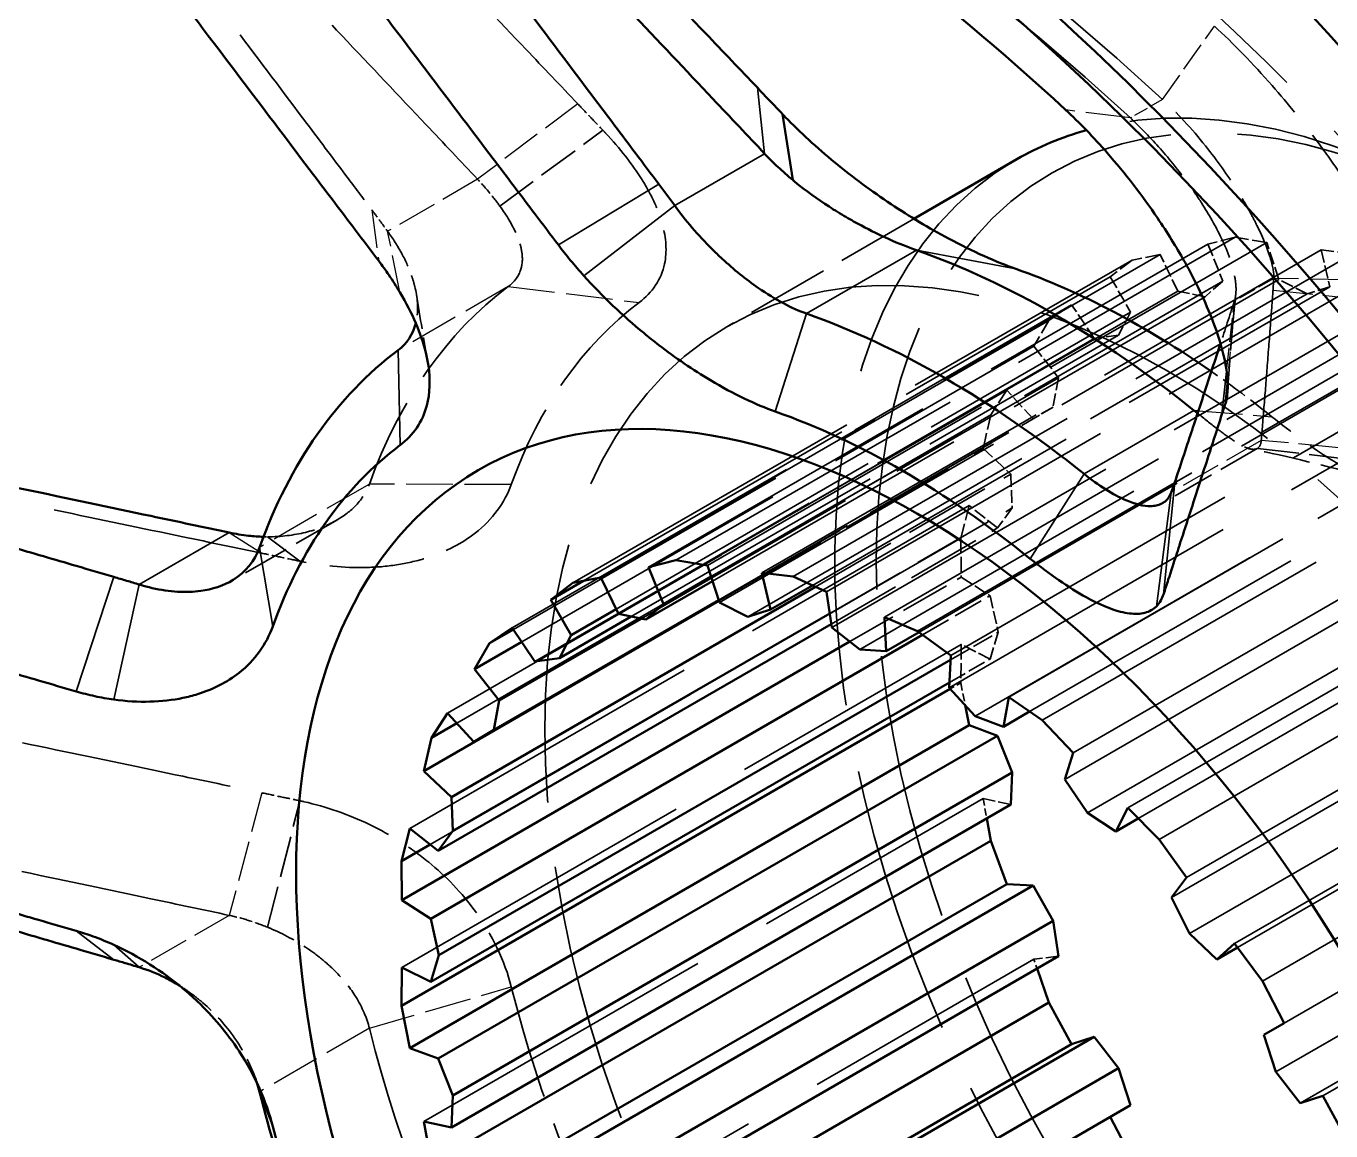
# Model space of a CAD drawing. Header units: millimetres. Extents: x 0 to 840, y 0 to 594.
# Drawn here: x 117.17 to 161.71, y 439.89 to 477.6 of the extents above; entities that cross this region are included whole.
import ezdxf

# ---------------------------------------------------------------- set-up
doc = ezdxf.new("R2010")
doc.units = ezdxf.units.MM
doc.header["$LTSCALE"] = 2
doc.linetypes.add('DASHED', pattern=[0.2067, 0.1654, -0.0413])
for name, color, linetype, lineweight in [('Hidden (ANSI)', 7, 'DASHED', 35), ('Hidden Narrow (ANSI)', 7, 'DASHED', 25), ('Visible (ANSI)', 7, 'Continuous', 50), ('Visible Narrow (ANSI)', 7, 'Continuous', 35)]:
    doc.layers.add(name, color=color, linetype=linetype, lineweight=lineweight)

msp = doc.modelspace()

# ---------------------------------------------------------------- linework, layer by layer
at = {"layer": 'Hidden (ANSI)', "ltscale": 4.286345}
for p, q in [((133.345, 471.458), (136.861, 474.049)), ((159.205, 463.191), (163.674, 462.657)), ((126.521, 459.339), (125.412, 460.172)), ((125.412, 446.847), (126.521, 451.161))]:
    msp.add_line(p, q, dxfattribs=at)
at = {"layer": 'Hidden (ANSI)', "ltscale": 8.604415}
msp.add_line((147.477, 471.029), (141.089, 467.341), dxfattribs=at)
at = {"layer": 'Hidden (ANSI)', "ltscale": 32.656025}
for p, q in [((139.355, 459.37), (158.447, 470.393)), ((138.422, 459.14), (157.514, 470.163)), ((140.432, 459.198), (159.524, 470.22)), ((142.291, 458.939), (161.383, 469.961)), ((135.833, 458.597), (154.925, 469.619)), ((136.787, 458.781), (155.878, 469.803)), ((143.356, 458.812), (162.448, 469.835)), ((144.495, 458.293), (163.587, 469.316)), ((137.393, 457.537), (156.485, 468.559)), ((140.836, 457.929), (159.928, 468.952)), ((133.769, 457.066), (152.861, 468.089)), ((141.81, 457.444), (160.902, 468.467)), ((144.672, 457.074), (163.764, 468.097)), ((146.468, 457.431), (165.56, 468.453)), ((147.603, 456.956), (166.695, 467.978)), ((145.634, 456.325), (164.726, 467.348)), ((134.543, 455.919), (153.635, 466.942)), ((148.738, 456.12), (167.83, 467.143)), ((148.679, 455.021), (167.771, 466.044)), ((150.712, 454.704), (169.803, 465.727)), ((131.556, 454.155), (150.648, 465.177)), ((149.573, 454.051), (168.664, 465.074)), ((151.851, 453.908), (170.943, 464.93)), ((152.916, 452.804), (172.007, 463.827)), ((152.623, 451.889), (171.715, 462.912)), ((154.774, 450.917), (173.866, 461.94)), ((153.397, 450.755), (172.488, 461.778)), ((130.275, 450.215), (149.367, 461.237)), ((155.852, 449.846), (174.944, 460.869)), ((156.784, 448.539), (175.876, 459.562)), ((156.275, 447.861), (175.367, 458.883)), ((156.884, 446.628), (175.976, 457.651)), ((158.42, 446.291), (177.512, 457.313)), ((130.002, 445.475), (149.094, 456.498)), ((159.373, 445.006), (178.465, 456.029)), ((160.119, 443.571), (179.211, 454.594)), ((159.832, 441.91), (178.924, 452.933)), ((161.437, 441.092), (180.529, 452.115)), ((160.663, 440.839), (179.755, 451.862)), ((130.751, 440.212), (149.843, 451.235)), ((132.48, 434.731), (151.572, 445.754))]:
    msp.add_line(p, q, dxfattribs=at)
at = {"layer": 'Hidden (ANSI)', "ltscale": 1.542956}
for p, q in [((158.447, 470.393), (157.514, 470.163)), ((159.524, 470.22), (158.447, 470.393)), ((162.448, 469.835), (161.383, 469.961)), ((154.925, 469.619), (154.179, 469.046)), ((155.878, 469.803), (154.925, 469.619)), ((152.861, 468.089), (152.088, 467.559)), ((152.088, 467.559), (151.572, 466.676)), ((150.648, 465.177), (150.099, 464.333)), ((150.099, 464.333), (149.843, 463.191)), ((149.367, 461.237), (149.076, 460.127)), ((149.076, 460.127), (149.094, 458.793)), ((149.094, 456.498), (149.076, 455.186))]:
    msp.add_line(p, q, dxfattribs=at)
at = {"layer": 'Hidden (ANSI)', "ltscale": 1.32437}
for p, q in [((157.514, 470.163), (158.023, 468.897)), ((159.928, 468.952), (159.524, 470.22)), ((161.383, 469.961), (161.675, 468.708)), ((156.485, 468.559), (155.878, 469.803)), ((154.179, 469.046), (154.875, 467.842)), ((153.635, 466.942), (152.861, 468.089)), ((151.572, 466.676), (152.413, 465.603)), ((151.545, 464.194), (150.648, 465.177)), ((149.843, 463.191), (150.782, 462.311)), ((150.335, 460.474), (149.367, 461.237)), ((149.094, 458.793), (150.075, 458.158)), ((150.075, 456), (149.094, 456.498)), ((150.782, 451.031), (149.843, 451.235)), ((152.413, 445.855), (151.572, 445.754))]:
    msp.add_line(p, q, dxfattribs=at)
at = {"layer": 'Hidden (ANSI)', "ltscale": 30.745743}
msp.add_line((136.204, 458.668), (154.179, 469.046), dxfattribs=at)
at = {"layer": 'Hidden (ANSI)', "ltscale": 29.878323}
msp.add_line((140.555, 458.812), (158.023, 468.897), dxfattribs=at)
at = {"layer": 'Hidden (ANSI)', "ltscale": 30.207415}
msp.add_line((144.015, 458.512), (161.675, 468.708), dxfattribs=at)
at = {"layer": 'Hidden (ANSI)', "ltscale": 1.314765}
for p, q in [((157.414, 468.367), (156.485, 468.559)), ((158.023, 468.897), (157.414, 468.367)), ((160.902, 468.467), (159.928, 468.952)), ((161.675, 468.708), (160.902, 468.467)), ((154.875, 467.842), (154.466, 467.053)), ((154.466, 467.053), (153.635, 466.942)), ((152.413, 465.603), (152.229, 464.602)), ((152.229, 464.602), (151.545, 464.194)), ((150.782, 462.311), (150.833, 461.156)), ((150.833, 461.156), (150.335, 460.474)), ((150.075, 458.158), (150.358, 456.916)), ((150.358, 456.916), (150.075, 456))]:
    msp.add_line(p, q, dxfattribs=at)
at = {"layer": 'Hidden (ANSI)', "ltscale": 28.755224}
msp.add_line((140.603, 458.661), (157.414, 468.367), dxfattribs=at)
at = {"layer": 'Hidden (ANSI)', "ltscale": 30.039753}
msp.add_line((137.312, 457.702), (154.875, 467.842), dxfattribs=at)
at = {"layer": 'Hidden (ANSI)', "ltscale": 31.264196}
msp.add_line((133.81, 457.006), (152.088, 467.559), dxfattribs=at)
at = {"layer": 'Hidden (ANSI)', "ltscale": 30.722881}
msp.add_line((147.658, 456.915), (165.62, 467.286), dxfattribs=at)
at = {"layer": 'Hidden (ANSI)', "ltscale": 0.371248}
msp.add_line((158.37, 467.54), (158.336, 467.178), dxfattribs=at)
at = {"layer": 'Hidden (ANSI)', "ltscale": 28.460581}
msp.add_line((137.827, 457.447), (154.466, 467.053), dxfattribs=at)
at = {"layer": 'Hidden (ANSI)', "ltscale": 29.895332}
msp.add_line((134.094, 456.586), (151.572, 466.676), dxfattribs=at)
at = {"layer": 'Hidden (ANSI)', "ltscale": 24.371037}
msp.add_line((138.165, 457.377), (152.413, 465.603), dxfattribs=at)
at = {"layer": 'Hidden (ANSI)', "ltscale": 15.378977}
msp.add_line((140.81, 458.01), (152.229, 464.602), dxfattribs=at)
at = {"layer": 'Hidden (ANSI)', "ltscale": 31.130342}
msp.add_line((151.426, 454.205), (169.626, 464.712), dxfattribs=at)
at = {"layer": 'Hidden (ANSI)', "ltscale": 31.178318}
msp.add_line((131.872, 453.809), (150.099, 464.333), dxfattribs=at)
at = {"layer": 'Hidden (ANSI)', "ltscale": 14.452229}
msp.add_line((140.814, 457.998), (151.545, 464.194), dxfattribs=at)
at = {"layer": 'Hidden (ANSI)', "ltscale": 12.153111}
msp.add_line((140.819, 457.982), (149.843, 463.191), dxfattribs=at)
at = {"layer": 'Hidden (ANSI)', "ltscale": 4.351354}
msp.add_line((159.198, 463.187), (155.968, 461.321), dxfattribs=at)
at = {"layer": 'Hidden (ANSI)', "ltscale": 8.973599}
msp.add_line((144.119, 458.465), (150.782, 462.311), dxfattribs=at)
at = {"layer": 'Hidden (ANSI)', "ltscale": 8.39166}
msp.add_line((144.602, 457.559), (150.833, 461.156), dxfattribs=at)
at = {"layer": 'Hidden (ANSI)', "ltscale": 31.346001}
msp.add_line((155.136, 450.557), (173.462, 461.138), dxfattribs=at)
at = {"layer": 'Hidden (ANSI)', "ltscale": 4.841994}
msp.add_line((127.781, 460.744), (124.186, 458.668), dxfattribs=at)
at = {"layer": 'Hidden (ANSI)', "ltscale": 30.977158}
msp.add_line((130.965, 449.671), (149.076, 460.127), dxfattribs=at)
at = {"layer": 'Hidden (ANSI)', "ltscale": 7.649659}
msp.add_line((144.655, 457.195), (150.335, 460.474), dxfattribs=at)
at = {"layer": 'Hidden (ANSI)', "ltscale": 5.127127}
msp.add_line((145.287, 456.595), (149.094, 458.793), dxfattribs=at)
at = {"layer": 'Hidden (ANSI)', "ltscale": 3.098723}
msp.add_line((147.774, 456.83), (150.075, 458.158), dxfattribs=at)
at = {"layer": 'Hidden (ANSI)', "ltscale": 2.191588}
msp.add_line((148.731, 455.976), (150.358, 456.916), dxfattribs=at)
at = {"layer": 'Hidden (ANSI)', "ltscale": 31.446663}
msp.add_line((158.521, 446.155), (176.905, 456.77), dxfattribs=at)
at = {"layer": 'Hidden (ANSI)', "ltscale": 1.867527}
msp.add_line((148.689, 455.199), (150.075, 456), dxfattribs=at)
at = {"layer": 'Hidden (ANSI)', "ltscale": 0.482135}
msp.add_line((148.717, 454.979), (149.076, 455.186), dxfattribs=at)
at = {"layer": 'Hidden (ANSI)', "ltscale": 0.812074}
msp.add_line((149.076, 455.186), (149.229, 454.424), dxfattribs=at)
at = {"layer": 'Hidden (ANSI)', "ltscale": 0.726177}
msp.add_line((149.843, 451.235), (149.964, 450.558), dxfattribs=at)
at = {"layer": 'Hidden (ANSI)', "ltscale": 0.333586}
msp.add_line((151.572, 445.754), (151.683, 445.434), dxfattribs=at)
at = {"layer": 'Hidden (ANSI)', "ltscale": 27.634188}
msp.add_ellipse((144.068, 434.42), major_axis=(-40, 69.282), ratio=0.57735, start_param=5.497787, end_param=10.210176, dxfattribs=at)
at = {"layer": 'Hidden (ANSI)', "ltscale": 27.979616}
for centre, start_param, end_param in [((143.361, 434.011), 3.141593, 6.283185), ((139.118, 431.562), 3.926991, 5.497787)]:
    msp.add_ellipse(centre, major_axis=(40.5, -70.148), ratio=0.57735, start_param=start_param, end_param=end_param, dxfattribs=at)
at = {"layer": 'Hidden (ANSI)', "ltscale": 27.864473}
msp.add_ellipse((144.068, 434.42), major_axis=(-33, 57.158), ratio=0.57735, dxfattribs=at)
at = {"layer": 'Hidden (ANSI)', "ltscale": 29.345629}
msp.add_ellipse((143.282, 433.966), major_axis=(-31, 53.694), ratio=0.57735, start_param=5.204284, end_param=5.791291, dxfattribs=at)
at = {"layer": 'Hidden (ANSI)', "ltscale": 29.117342}
msp.add_ellipse((142.182, 433.331), major_axis=(31, -53.694), ratio=0.57735, start_param=2.062691, end_param=2.645132, dxfattribs=at)
at = {"layer": 'Hidden (ANSI)', "ltscale": 27.547831}
msp.add_ellipse((166.695, 447.483), major_axis=(14.5, -25.115), ratio=0.57735, dxfattribs=at)
at = {"layer": 'Hidden (ANSI)', "ltscale": 27.826429}
msp.add_ellipse((165.988, 447.075), major_axis=(-15, 25.981), ratio=0.57735, start_param=0, end_param=6.135171, dxfattribs=at)
at = {"layer": 'Hidden (ANSI)', "ltscale": 26.821417}
msp.add_ellipse((156.089, 441.36), major_axis=(-15, 25.981), ratio=0.57735, dxfattribs=at)
at = {"layer": 'Hidden (ANSI)', "ltscale": 12.838596}
for start_param, end_param in [(0.069212, 0.454386), (1.11641, 1.501584)]:
    msp.add_ellipse((152.298, 439.171), major_axis=(-17.5, 30.311), ratio=0.57735, start_param=start_param, end_param=end_param, dxfattribs=at)
at = {"layer": 'Hidden (ANSI)', "ltscale": 11.843507}
for major_axis, start_param, end_param in [((-16.144, 27.962), 0.069212, 0.454386), ((16.144, -27.962), 4.258003, 4.643177)]:
    msp.add_ellipse((155.325, 440.919), major_axis=major_axis, ratio=0.57735, start_param=start_param, end_param=end_param, dxfattribs=at)
at = {"layer": 'Hidden (ANSI)', "ltscale": 2.811854}
msp.add_ellipse((155.325, 440.919), major_axis=(-16.144, 27.962), ratio=0.57735, start_param=5.3052, end_param=5.39665, dxfattribs=at)
at = {"layer": 'Hidden (ANSI)', "ltscale": 21.892319}
for points, knots in [([(124.771, 486.744), (125.227, 486.265), (125.678, 485.792), (126.841, 484.573), (127.54, 483.84), (129.315, 481.978), (130.359, 480.882), (131.358, 479.833), (132.358, 478.783), (133.312, 477.781), (134.835, 476.18), (135.426, 475.559), (136.001, 474.954)], [-2.130651, -2.130651, -2.130651, -2.130651, -1.92838, -1.92838, -1.597991, -1.597991, -1.065326, -1.065326, -1.065326, -0.532663, -0.532663, -0.178948, -0.178948, -0.178948, -0.178948]), ([(125.216, 459.611), (124.344, 459.793), (123.449, 459.98), (121.139, 460.462), (119.691, 460.764), (118.176, 461.079), (116.661, 461.395), (115.078, 461.724), (112.388, 462.284), (111.328, 462.504), (109.566, 462.871), (108.882, 463.013), (108.191, 463.157)], [-2.875669, -2.875669, -2.875669, -2.875669, -2.521954, -2.521954, -1.989291, -1.989291, -1.989291, -1.456626, -1.456626, -1.126237, -1.126237, -0.923966, -0.923966, -0.923966, -0.923966]), ([(108.191, 454.986), (108.882, 454.842), (109.566, 454.7), (111.328, 454.333), (112.388, 454.112), (115.078, 453.552), (116.661, 453.222), (118.176, 452.905), (119.691, 452.589), (121.139, 452.287), (123.449, 451.804), (124.344, 451.617), (125.216, 451.434)], [-2.130651, -2.130651, -2.130651, -2.130651, -1.92838, -1.92838, -1.597991, -1.597991, -1.065326, -1.065326, -1.065326, -0.532663, -0.532663, -0.178948, -0.178948, -0.178948, -0.178948])]:
    msp.add_open_spline(points, degree=3, knots=knots, dxfattribs=at)
at = {"layer": 'Hidden (ANSI)', "ltscale": 21.30863}
msp.add_open_spline([(119.172, 484.336), (120.023, 483.209), (120.837, 482.132), (122.563, 479.845), (123.46, 478.656), (124.314, 477.522), (125.168, 476.389), (125.98, 475.311), (127.242, 473.633), (127.715, 473.005), (128.446, 472.032), (128.712, 471.678), (128.975, 471.327)], degree=3, knots=[0.072866, 0.072866, 0.072866, 0.072866, 0.4138, 0.4138, 0.8276, 0.8276, 0.8276, 1.241403, 1.241403, 1.501386, 1.501386, 1.655201, 1.655201, 1.655201, 1.655201], dxfattribs=at)
at = {"layer": 'Hidden (ANSI)', "ltscale": 21.877134}
for points in [[(132.585, 472.373), (132.013, 472.98), (131.425, 473.604), (129.907, 475.211), (128.956, 476.217), (127.96, 477.27), (126.964, 478.323), (125.923, 479.422), (124.153, 481.289), (123.455, 482.024), (122.296, 483.246), (121.845, 483.721), (121.39, 484.2)], [(159.334, 463.461), (159.356, 463.725), (159.378, 463.996), (159.435, 464.695), (159.47, 465.132), (159.506, 465.589), (159.542, 466.046), (159.579, 466.522), (159.64, 467.332), (159.664, 467.651), (159.704, 468.181), (159.719, 468.386), (159.735, 468.594)], [(124.109, 447.251), (123.24, 447.436), (122.347, 447.625), (120.042, 448.112), (118.598, 448.417), (117.086, 448.736), (115.574, 449.055), (113.994, 449.387), (111.308, 449.951), (110.25, 450.173), (108.49, 450.542), (107.807, 450.686), (107.117, 450.83)]]:
    msp.add_open_spline(points, degree=3, knots=[0.178948, 0.178948, 0.178948, 0.178948, 0.532663, 0.532663, 1.065326, 1.065326, 1.065326, 1.597991, 1.597991, 1.92838, 1.92838, 2.130651, 2.130651, 2.130651, 2.130651], dxfattribs=at)
at = {"layer": 'Hidden (ANSI)', "ltscale": 12.125346}
msp.add_open_spline([(157.736, 477.603), (158.374, 477.012), (159.055, 476.31), (160.256, 474.94), (160.785, 474.282), (161.536, 473.274), (161.797, 472.905), (162.164, 472.36), (162.293, 472.164), (162.416, 471.97), (162.819, 471.336), (163.162, 470.729), (163.665, 469.702), (163.838, 469.27), (163.94, 468.919)], degree=3, knots=[-0.8395192, -0.8395192, -0.8395192, -0.8395192, -0.6685435, -0.6685435, -0.5211201, -0.5211201, -0.4319702, -0.4319702, -0.3814158, -0.3814158, -0.3814158, -0.2159851, -0.2159851, -0.0624272, -0.0624272, -0.0624272, -0.0624272], dxfattribs=at)
at = {"layer": 'Hidden (ANSI)', "ltscale": 1.321626}
for points, knots in [([(136.001, 474.954), (136.146, 474.801), (136.291, 474.649), (136.577, 474.348), (136.72, 474.198), (136.861, 474.049)], [-0.1789481, -0.1789481, -0.1789481, -0.1789481, -0.089474, -0.089474, 0, 0, 0, 0]), ([(126.521, 459.339), (126.307, 459.384), (126.091, 459.429), (125.656, 459.52), (125.437, 459.565), (125.216, 459.611)], [-3.0546167, -3.0546167, -3.0546167, -3.0546167, -2.9651426, -2.9651426, -2.8756686, -2.8756686, -2.8756686, -2.8756686]), ([(125.216, 451.434), (125.437, 451.388), (125.656, 451.342), (126.091, 451.251), (126.307, 451.206), (126.521, 451.161)], [-0.1789481, -0.1789481, -0.1789481, -0.1789481, -0.089474, -0.089474, 0, 0, 0, 0])]:
    msp.add_open_spline(points, degree=3, knots=knots, dxfattribs=at)
at = {"layer": 'Hidden (ANSI)', "ltscale": 8.973341}
msp.add_open_spline([(159.76, 468.988), (159.77, 469.141), (159.739, 469.362), (159.562, 469.963), (159.405, 470.355), (159.187, 470.797), (159.12, 470.932), (159.048, 471.071), (158.834, 471.463), (158.675, 471.736), (158.192, 472.5), (157.829, 473.015), (156.965, 474.094), (156.452, 474.651), (155.965, 475.101)], degree=3, knots=[0.0624272, 0.0624272, 0.0624272, 0.0624272, 0.2159851, 0.2159851, 0.3814158, 0.3814158, 0.3814158, 0.4319702, 0.4319702, 0.5211201, 0.5211201, 0.6685435, 0.6685435, 0.8395192, 0.8395192, 0.8395192, 0.8395192], dxfattribs=at)
at = {"layer": 'Hidden (ANSI)', "ltscale": 7.90696}
msp.add_open_spline([(154.866, 474.466), (155.1, 474.249), (155.345, 474.005), (155.912, 473.399), (156.233, 473.023), (156.732, 472.382), (156.921, 472.123), (157.161, 471.771), (157.228, 471.671), (157.293, 471.569), (157.545, 471.178), (157.778, 470.769), (158.204, 469.879), (158.368, 469.405), (158.458, 468.882), (158.472, 468.749), (158.472, 468.625)], degree=3, knots=[-0.8188838, -0.8188838, -0.8188838, -0.8188838, -0.6916775, -0.6916775, -0.5255634, -0.5255634, -0.415681, -0.415681, -0.3728619, -0.3728619, -0.3728619, -0.2078405, -0.2078405, 0, 0, 0.07316, 0.07316, 0.07316, 0.07316], dxfattribs=at)
at = {"layer": 'Hidden (ANSI)', "ltscale": 9.811277}
for points, knots in [([(136.861, 474.049), (136.892, 474.016), (136.923, 473.984), (137.438, 473.431), (137.864, 472.889), (138.363, 472.093), (138.505, 471.83), (138.739, 471.32), (138.829, 471.076), (138.896, 470.828), (139.02, 470.37), (139.055, 469.908), (138.857, 468.962), (138.55, 468.503), (138.103, 468.169)], [-3.0668015, -3.0668015, -3.0668015, -3.0668015, -3.057353, -3.057353, -2.9072339, -2.9072339, -2.8321744, -2.8321744, -2.7571149, -2.7571149, -2.7571149, -2.6190088, -2.6190088, -2.4474284, -2.4474284, -2.4474284, -2.4474284]), ([(163.674, 462.657), (163.673, 462.643), (163.672, 462.629), (163.645, 462.401), (163.549, 462.26), (163.294, 462.181), (163.192, 462.177), (162.953, 462.211), (162.821, 462.248), (162.664, 462.309), (162.375, 462.421), (162.005, 462.617), (161.02, 463.25), (160.362, 463.736), (159.695, 464.271)], [-3.0668015, -3.0668015, -3.0668015, -3.0668015, -3.057353, -3.057353, -2.9072339, -2.9072339, -2.8321744, -2.8321744, -2.7571149, -2.7571149, -2.7571149, -2.6190088, -2.6190088, -2.4474284, -2.4474284, -2.4474284, -2.4474284]), ([(133.734, 461.952), (133.513, 461.337), (133.088, 460.755), (132.05, 459.942), (131.493, 459.663), (130.915, 459.473), (130.601, 459.371), (130.285, 459.294), (129.612, 459.178), (129.259, 459.141), (128.172, 459.1), (127.41, 459.165), (126.615, 459.32), (126.568, 459.329), (126.521, 459.339)], [-2.4474284, -2.4474284, -2.4474284, -2.4474284, -2.275848, -2.275848, -2.1377419, -2.1377419, -2.1377419, -2.0626824, -2.0626824, -1.9876229, -1.9876229, -1.8375039, -1.8375039, -1.8280554, -1.8280554, -1.8280554, -1.8280554]), ([(126.521, 451.161), (126.568, 451.151), (126.615, 451.141), (127.41, 450.963), (128.172, 450.7), (129.259, 450.176), (129.612, 449.979), (130.285, 449.551), (130.601, 449.324), (130.915, 449.067), (131.493, 448.593), (132.05, 448.021), (133.088, 446.588), (133.513, 445.687), (133.734, 444.817)], [-3.0668015, -3.0668015, -3.0668015, -3.0668015, -3.057353, -3.057353, -2.9072339, -2.9072339, -2.8321744, -2.8321744, -2.7571149, -2.7571149, -2.7571149, -2.6190088, -2.6190088, -2.4474284, -2.4474284, -2.4474284, -2.4474284])]:
    msp.add_open_spline(points, degree=3, knots=knots, dxfattribs=at)
at = {"layer": 'Hidden (ANSI)', "ltscale": 1.331797}
for points in [[(133.345, 471.458), (133.235, 471.609), (133.118, 471.761), (132.865, 472.066), (132.729, 472.219), (132.585, 472.373)], [(159.205, 463.191), (159.241, 463.213), (159.271, 463.248), (159.314, 463.339), (159.328, 463.395), (159.334, 463.461)], [(125.412, 446.847), (125.197, 446.934), (124.981, 447.012), (124.547, 447.147), (124.329, 447.205), (124.109, 447.251)]]:
    msp.add_open_spline(points, degree=3, knots=[0, 0, 0, 0, 0.089474, 0.089474, 0.1789481, 0.1789481, 0.1789481, 0.1789481], dxfattribs=at)
at = {"layer": 'Hidden (ANSI)', "ltscale": 0.929541}
msp.add_open_spline([(128.975, 471.327), (129.055, 471.221), (129.135, 471.114), (129.314, 470.873), (129.413, 470.738), (129.514, 470.6)], degree=3, knots=[0.10478569, 0.10478569, 0.10478569, 0.10478569, 0.1439241, 0.1439241, 0.19212449, 0.19212449, 0.19212449, 0.19212449], dxfattribs=at)
at = {"layer": 'Hidden (ANSI)', "ltscale": 4.932088}
for points, knots in [([(133.629, 468.711), (133.809, 468.845), (133.95, 469.012), (134.096, 469.374), (134.123, 469.559), (134.109, 469.759), (134.101, 469.867), (134.082, 469.978), (134.019, 470.22), (133.974, 470.351), (133.796, 470.765), (133.619, 471.074), (133.374, 471.418), (133.36, 471.438), (133.345, 471.458)], [2.4474284, 2.4474284, 2.4474284, 2.4474284, 2.6190088, 2.6190088, 2.7571149, 2.7571149, 2.7571149, 2.8321744, 2.8321744, 2.9072339, 2.9072339, 3.057353, 3.057353, 3.0668015, 3.0668015, 3.0668015, 3.0668015]), ([(125.412, 460.172), (125.441, 460.172), (125.47, 460.173), (125.961, 460.179), (126.398, 460.24), (126.973, 460.391), (127.152, 460.451), (127.479, 460.584), (127.626, 460.656), (127.766, 460.736), (128.025, 460.883), (128.251, 461.058), (128.652, 461.475), (128.804, 461.724), (128.892, 461.972)], [1.8280554, 1.8280554, 1.8280554, 1.8280554, 1.8375039, 1.8375039, 1.9876229, 1.9876229, 2.0626824, 2.0626824, 2.1377419, 2.1377419, 2.1377419, 2.275848, 2.275848, 2.4474284, 2.4474284, 2.4474284, 2.4474284]), ([(128.892, 443.396), (128.804, 443.746), (128.652, 444.11), (128.251, 444.755), (128.025, 445.04), (127.766, 445.303), (127.626, 445.447), (127.479, 445.582), (127.152, 445.854), (126.973, 445.989), (126.398, 446.377), (125.961, 446.616), (125.47, 446.823), (125.441, 446.835), (125.412, 446.847)], [2.4474284, 2.4474284, 2.4474284, 2.4474284, 2.6190088, 2.6190088, 2.7571149, 2.7571149, 2.7571149, 2.8321744, 2.8321744, 2.9072339, 2.9072339, 3.057353, 3.057353, 3.0668015, 3.0668015, 3.0668015, 3.0668015])]:
    msp.add_open_spline(points, degree=3, knots=knots, dxfattribs=at)
at = {"layer": 'Hidden (ANSI)', "ltscale": 4.168538}
msp.add_open_spline([(129.514, 470.6), (129.695, 470.35), (129.859, 470.092), (130.136, 469.578), (130.249, 469.323), (130.375, 468.959), (130.411, 468.84), (130.44, 468.72), (130.533, 468.342), (130.562, 467.96), (130.498, 467.566), (130.487, 467.516), (130.475, 467.466)], degree=3, knots=[0.1921245, 0.1921245, 0.1921245, 0.1921245, 0.2793322, 0.2793322, 0.3661159, 0.3661159, 0.4075346, 0.4075346, 0.4075346, 0.5381997, 0.5381997, 0.5579219, 0.5579219, 0.5579219, 0.5579219], dxfattribs=at)
at = {"layer": 'Hidden (ANSI)', "ltscale": 1.337729}
msp.add_open_spline([(159.735, 468.594), (159.74, 468.667), (159.744, 468.739), (159.752, 468.867), (159.755, 468.926), (159.76, 468.988)], degree=3, knots=[-0.0766875, -0.0766875, -0.0766875, -0.0766875, 0, 0, 0.0624272, 0.0624272, 0.0624272, 0.0624272], dxfattribs=at)
at = {"layer": 'Hidden (ANSI)', "ltscale": 0.947571}
msp.add_open_spline([(158.472, 468.625), (158.472, 468.544), (158.467, 468.469), (158.447, 468.331), (158.433, 468.269), (158.414, 468.211)], degree=3, knots=[0, 0, 0, 0, 0.03643276, 0.03643276, 0.07286552, 0.07286552, 0.07286552, 0.07286552], dxfattribs=at)
at = {"layer": 'Hidden (ANSI)', "ltscale": 3.584142}
msp.add_open_spline([(130.498, 468.437), (130.624, 467.645), (130.754, 466.883), (130.885, 466.135)], degree=3, dxfattribs=at)
at = {"layer": 'Hidden (ANSI)', "ltscale": 3.9286}
msp.add_open_spline([(158.414, 468.211), (158.251, 467.71), (158.093, 467.23), (157.942, 466.768)], degree=3, dxfattribs=at)
at = {"layer": 'Hidden (ANSI)', "ltscale": 1.49325}
msp.add_open_spline([(158.463, 468.452), (158.417, 468.002), (158.371, 467.555), (158.336, 467.178)], degree=3, dxfattribs=at)
at = {"layer": 'Hidden (ANSI)', "ltscale": 3.056866}
msp.add_open_spline([(158.37, 467.54), (158.294, 466.732), (158.235, 465.937), (158.182, 465.141)], degree=3, dxfattribs=at)
at = {"layer": 'Hidden (ANSI)', "ltscale": 4.758623}
msp.add_open_spline([(157.159, 464.385), (157.385, 464.205), (157.607, 464.029), (158.015, 463.716), (158.202, 463.579), (158.367, 463.469), (158.457, 463.409), (158.539, 463.359), (158.7, 463.269), (158.777, 463.232), (158.99, 463.151), (159.108, 463.14), (159.195, 463.185), (159.2, 463.188), (159.205, 463.191)], degree=3, knots=[2.4740927, 2.4740927, 2.4740927, 2.4740927, 2.6190088, 2.6190088, 2.7571149, 2.7571149, 2.7571149, 2.8321744, 2.8321744, 2.9072339, 2.9072339, 3.057353, 3.057353, 3.0668015, 3.0668015, 3.0668015, 3.0668015], dxfattribs=at)
at = {"layer": 'Hidden (ANSI)', "ltscale": 4.82268}
msp.add_open_spline([(162.914, 462.227), (161.558, 462.58), (160.267, 462.918), (158.984, 463.165)], degree=3, dxfattribs=at)
at = {"layer": 'Hidden (ANSI)', "ltscale": 0.138768}
msp.add_open_spline([(125.278, 460.174), (125.322, 460.173), (125.367, 460.173), (125.412, 460.172)], degree=3, dxfattribs=at)
at = {"layer": 'Hidden (ANSI)', "ltscale": 3.6495}
msp.add_open_spline([(122.137, 445.067), (122.309, 444.936), (122.474, 444.815), (122.626, 444.712)], degree=3, dxfattribs=at)
at = {"layer": 'Hidden (ANSI)', "ltscale": 4.178038}
msp.add_open_spline([(122.408, 444.854), (122.526, 444.781), (122.641, 444.703), (122.88, 444.533), (123.007, 444.435), (123.133, 444.33), (123.529, 444), (123.913, 443.595), (124.595, 442.642), (124.875, 442.083), (125.052, 441.539)], degree=3, knots=[0.3291518, 0.3291518, 0.3291518, 0.3291518, 0.3661159, 0.3661159, 0.4075346, 0.4075346, 0.4075346, 0.5381997, 0.5381997, 0.6827601, 0.6827601, 0.6827601, 0.6827601], dxfattribs=at)
at = {"layer": 'Hidden (ANSI)', "ltscale": 3.353483}
msp.add_open_spline([(124.916, 441.914), (125.03, 441.634), (125.141, 441.359), (125.251, 441.088)], degree=3, dxfattribs=at)
at = {"layer": 'Hidden Narrow (ANSI)', "ltscale": 3.058389}
msp.add_line((155.965, 475.101), (157.736, 477.603), dxfattribs=at)
at = {"layer": 'Hidden Narrow (ANSI)', "ltscale": 4.179332}
for p, q in [((136.001, 474.954), (132.585, 472.373)), ((163.703, 463.049), (159.334, 463.461)), ((124.109, 460.315), (125.216, 459.611)), ((125.216, 451.434), (124.109, 447.251))]:
    msp.add_line(p, q, dxfattribs=at)
at = {"layer": 'Hidden Narrow (ANSI)', "ltscale": 1.481331}
msp.add_line((155.965, 475.101), (154.866, 474.466), dxfattribs=at)
at = {"layer": 'Hidden Narrow (ANSI)', "ltscale": 4.635411}
msp.add_line((154.866, 474.466), (152.656, 474.742), dxfattribs=at)
at = {"layer": 'Hidden Narrow (ANSI)', "ltscale": 4.136061}
for p, q in [((132.585, 472.373), (129.514, 470.6)), ((159.334, 463.461), (156.262, 461.688)), ((124.109, 447.251), (121.038, 445.478))]:
    msp.add_line(p, q, dxfattribs=at)
at = {"layer": 'Hidden Narrow (ANSI)', "ltscale": 3.930805}
msp.add_line((128.975, 471.327), (129.212, 469.586), dxfattribs=at)
at = {"layer": 'Hidden Narrow (ANSI)', "ltscale": 3.867188}
msp.add_line((129.934, 468.519), (129.514, 470.6), dxfattribs=at)
at = {"layer": 'Hidden Narrow (ANSI)', "ltscale": 1.811612}
msp.add_line((159.76, 468.988), (158.414, 468.211), dxfattribs=at)
at = {"layer": 'Hidden Narrow (ANSI)', "ltscale": 4.030493}
msp.add_line((163.94, 468.919), (159.76, 468.988), dxfattribs=at)
at = {"layer": 'Hidden Narrow (ANSI)', "ltscale": 5.052637}
for p, q in [((133.629, 468.711), (129.878, 466.545)), ((128.892, 461.972), (125.141, 459.806)), ((128.892, 443.396), (125.141, 441.23))]:
    msp.add_line(p, q, dxfattribs=at)
at = {"layer": 'Hidden Narrow (ANSI)', "ltscale": 4.826541}
for p, q in [((133.629, 468.711), (138.103, 468.169)), ((133.734, 461.952), (128.892, 461.972)), ((128.892, 443.396), (133.734, 444.817))]:
    msp.add_line(p, q, dxfattribs=at)
at = {"layer": 'Hidden Narrow (ANSI)', "ltscale": 1.111564}
msp.add_line((158.472, 468.625), (158.37, 467.54), dxfattribs=at)
at = {"layer": 'Hidden Narrow (ANSI)', "ltscale": 4.13945}
msp.add_line((159.735, 468.594), (164.058, 468.147), dxfattribs=at)
at = {"layer": 'Hidden Narrow (ANSI)', "ltscale": 2.458806}
msp.add_line((158.152, 465.818), (158.414, 468.211), dxfattribs=at)
at = {"layer": 'Hidden Narrow (ANSI)', "ltscale": 1.690889}
msp.add_line((158.336, 467.178), (158.181, 465.529), dxfattribs=at)
at = {"layer": 'Hidden Narrow (ANSI)', "ltscale": 4.547471}
msp.add_line((157.188, 464.473), (159.695, 464.271), dxfattribs=at)
at = {"layer": 'Visible (ANSI)'}
for p, q in [((142.994, 474.597), (143.339, 472.351)), ((150.988, 473.056), (147.477, 471.029)), ((138.422, 459.14), (139.355, 459.37)), ((139.355, 459.37), (140.432, 459.198)), ((140.432, 459.198), (140.836, 457.929)), ((135.833, 458.597), (136.787, 458.781)), ((136.787, 458.781), (137.393, 457.537)), ((138.931, 457.874), (138.422, 459.14)), ((138.931, 457.874), (140.555, 458.812)), ((142.291, 458.939), (143.356, 458.812)), ((142.584, 457.685), (142.291, 458.939)), ((143.356, 458.812), (144.495, 458.293)), ((131.69, 451.289), (144.119, 458.465)), ((135.087, 458.023), (136.204, 458.668)), ((135.087, 458.023), (135.833, 458.597)), ((138.323, 457.344), (140.603, 458.661)), ((142.584, 457.685), (144.015, 458.512)), ((144.495, 458.293), (144.672, 457.074)), ((130.751, 452.169), (140.819, 457.982)), ((132.453, 453.171), (140.814, 457.998)), ((133.137, 453.58), (140.81, 458.01)), ((135.783, 456.819), (135.087, 458.023)), ((138.323, 457.344), (138.931, 457.874)), ((140.836, 457.929), (141.81, 457.444)), ((131.741, 450.134), (144.602, 457.559)), ((135.375, 456.031), (137.827, 457.447)), ((135.783, 456.819), (137.312, 457.702)), ((137.393, 457.537), (138.323, 457.344)), ((141.81, 457.444), (142.584, 457.685)), ((146.468, 457.431), (147.603, 456.956)), ((146.528, 456.263), (146.468, 457.431)), ((131.243, 449.452), (144.655, 457.195)), ((132.996, 456.537), (133.769, 457.066)), ((132.996, 456.537), (133.81, 457.006)), ((133.321, 454.58), (138.165, 457.377)), ((133.769, 457.066), (134.543, 455.919)), ((144.672, 457.074), (145.634, 456.325)), ((147.603, 456.956), (148.738, 456.12)), ((130.002, 447.771), (145.287, 456.595)), ((130.983, 447.135), (147.774, 456.83)), ((132.48, 455.654), (134.094, 456.586)), ((132.48, 455.654), (132.996, 456.537)), ((135.375, 456.031), (135.783, 456.819)), ((146.528, 456.263), (147.658, 456.915)), ((145.634, 456.325), (146.528, 456.263)), ((148.738, 456.12), (148.679, 455.021)), ((131.266, 445.893), (148.731, 455.976)), ((133.321, 454.58), (132.48, 455.654)), ((134.543, 455.919), (135.375, 456.031)), ((130.983, 444.977), (148.689, 455.199)), ((129.984, 444.163), (148.717, 454.979)), ((148.679, 455.021), (149.573, 454.051)), ((133.137, 453.58), (133.321, 454.58)), ((149.229, 454.424), (149.367, 453.738)), ((150.534, 453.69), (150.712, 454.704)), ((150.712, 454.704), (151.851, 453.908)), ((131.008, 453.31), (131.556, 454.155)), ((131.556, 454.155), (132.453, 453.171)), ((149.573, 454.051), (150.534, 453.69)), ((150.534, 453.69), (151.426, 454.205)), ((151.851, 453.908), (152.916, 452.804)), ((130.275, 442.715), (149.367, 453.738)), ((131.008, 453.31), (131.872, 453.809)), ((131.243, 442.362), (150.335, 453.384)), ((132.453, 453.171), (133.137, 453.58)), ((149.367, 453.738), (150.335, 453.384)), ((150.335, 453.384), (150.833, 452.127)), ((130.751, 452.169), (131.008, 453.31)), ((152.916, 452.804), (152.623, 451.889)), ((131.69, 451.289), (130.751, 452.169)), ((131.741, 441.104), (150.833, 452.127)), ((150.833, 452.127), (150.782, 451.031)), ((152.623, 451.889), (153.397, 450.755)), ((131.741, 450.134), (131.69, 451.289)), ((131.69, 440.008), (150.782, 451.031)), ((153.397, 450.755), (154.371, 450.115)), ((154.371, 450.115), (154.774, 450.917)), ((154.774, 450.917), (155.852, 449.846)), ((149.964, 450.558), (150.099, 449.797)), ((154.371, 450.115), (155.136, 450.557)), ((129.984, 449.104), (130.275, 450.215)), ((130.275, 450.215), (131.243, 449.452)), ((131.243, 449.452), (131.741, 450.134)), ((155.852, 449.846), (156.784, 448.539)), ((129.984, 449.104), (130.965, 449.671)), ((131.008, 438.775), (150.099, 449.797)), ((150.099, 449.797), (150.648, 448.319)), ((130.002, 447.771), (129.984, 449.104)), ((156.784, 448.539), (156.275, 447.861)), ((131.556, 437.297), (150.648, 448.319)), ((132.453, 437.245), (151.545, 448.268)), ((150.648, 448.319), (151.545, 448.268)), ((151.545, 448.268), (152.229, 447.069)), ((130.983, 447.135), (130.002, 447.771)), ((156.275, 447.861), (156.884, 446.628)), ((131.266, 445.893), (130.983, 447.135)), ((133.137, 436.046), (152.229, 447.069)), ((152.229, 447.069), (152.413, 445.855)), ((156.884, 446.628), (157.814, 445.747)), ((157.814, 445.747), (158.42, 446.291)), ((158.42, 446.291), (159.373, 445.006)), ((130.983, 444.977), (131.266, 445.893)), ((133.321, 434.832), (152.413, 445.855)), ((157.814, 445.747), (158.521, 446.155)), ((129.984, 444.163), (130.002, 445.475)), ((130.002, 445.475), (130.983, 444.977)), ((151.683, 445.434), (152.088, 444.275)), ((159.373, 445.006), (160.119, 443.571)), ((130.275, 442.715), (129.984, 444.163)), ((132.996, 433.252), (152.088, 444.275)), ((152.088, 444.275), (152.861, 442.852)), ((160.119, 443.571), (159.424, 443.17)), ((159.424, 443.17), (159.832, 441.91)), ((131.243, 442.362), (130.275, 442.715)), ((133.769, 431.829), (152.861, 442.852)), ((134.543, 432.083), (153.635, 443.105)), ((152.861, 442.852), (153.635, 443.105)), ((153.635, 443.105), (154.466, 442.034)), ((131.741, 441.104), (131.243, 442.362)), ((135.375, 431.011), (154.466, 442.034)), ((154.466, 442.034), (154.875, 440.774)), ((159.832, 441.91), (160.663, 440.839)), ((131.69, 440.008), (131.741, 441.104)), ((160.663, 440.839), (161.437, 441.092)), ((161.437, 441.092), (162.21, 439.67)), ((135.783, 429.752), (154.875, 440.774)), ((130.751, 440.212), (131.69, 440.008)), ((131.008, 438.775), (130.751, 440.212)), ((154.179, 440.373), (154.925, 438.938))]:
    msp.add_line(p, q, dxfattribs=at)
for centre, major_axis, start_param, end_param in [((143.361, 434.011), (-40.5, 70.148), 3.141593, 6.283185), ((139.118, 431.562), (40.5, -70.148), 5.497787, 10.210176), ((144.068, 434.42), (-40, 69.282), 3.926991, 5.497787), ((139.39, 431.719), (-32.423, 56.158), 5.204284, 5.791291), ((165.988, 447.075), (-15, 25.981), 6.135171, 6.283185), ((152.298, 439.171), (17.5, -30.311), 2.163607, 2.548782), ((155.325, 440.919), (-16.144, 27.962), 5.39665, 5.690374), ((148.546, 437.005), (-17.5, 30.311), 5.3052, 5.690374), ((148.546, 437.005), (-17.5, 30.311), 0.069212, 0.454386), ((147.096, 436.168), (16.077, -27.846), 2.163607, 2.548782), ((147.096, 436.168), (-16.077, 27.846), 0.069212, 0.454386), ((148.546, 437.005), (17.5, -30.311), 4.258003, 4.517444), ((147.096, 436.168), (-16.077, 27.846), 1.11641, 1.501584)]:
    msp.add_ellipse(centre, major_axis=major_axis, ratio=0.57735, start_param=start_param, end_param=end_param, dxfattribs=at)
for centre, major_axis in [((138.411, 431.154), (-40, 69.282)), ((138.411, 431.154), (35, -60.622)), ((138.634, 431.283), (-34.026, 58.934)), ((147.603, 436.461), (-15, 25.981))]:
    msp.add_ellipse(centre, major_axis=major_axis, ratio=0.57735, dxfattribs=at)
for points, knots in [([(142.133, 475.502), (141.558, 476.106), (140.967, 476.727), (139.443, 478.328), (138.488, 479.331), (137.489, 480.38), (136.489, 481.429), (135.444, 482.525), (133.669, 484.387), (132.969, 485.121), (131.807, 486.34), (131.355, 486.813), (130.899, 487.291)], [-2.875669, -2.875669, -2.875669, -2.875669, -2.521954, -2.521954, -1.989291, -1.989291, -1.989291, -1.456626, -1.456626, -1.126237, -1.126237, -0.923966, -0.923966, -0.923966, -0.923966]), ([(138.773, 472.202), (138.51, 472.553), (138.244, 472.907), (137.513, 473.88), (137.04, 474.508), (135.778, 476.186), (134.966, 477.264), (134.112, 478.397), (133.258, 479.531), (132.361, 480.72), (130.635, 483.007), (129.821, 484.084), (128.97, 485.211)], [1.141655, 1.141655, 1.141655, 1.141655, 1.29547, 1.29547, 1.555453, 1.555453, 1.969255, 1.969255, 1.969255, 2.383056, 2.383056, 2.72399, 2.72399, 2.72399, 2.72399]), ([(131.188, 485.075), (131.643, 484.596), (132.094, 484.121), (133.253, 482.9), (133.951, 482.164), (135.721, 480.297), (136.762, 479.198), (137.758, 478.145), (138.754, 477.092), (139.705, 476.086), (141.222, 474.479), (141.811, 473.855), (142.383, 473.248)], [0.923966, 0.923966, 0.923966, 0.923966, 1.126237, 1.126237, 1.456626, 1.456626, 1.989291, 1.989291, 1.989291, 2.521954, 2.521954, 2.875669, 2.875669, 2.875669, 2.875669]), ([(125.514, 483.104), (126.368, 481.978), (127.182, 480.904), (128.912, 478.622), (129.811, 477.437), (130.667, 476.307), (131.523, 475.177), (132.337, 474.102), (133.603, 472.431), (134.077, 471.805), (134.81, 470.836), (135.077, 470.483), (135.341, 470.133)], [-2.72399, -2.72399, -2.72399, -2.72399, -2.383056, -2.383056, -1.969255, -1.969255, -1.969255, -1.555453, -1.555453, -1.29547, -1.29547, -1.141655, -1.141655, -1.141655, -1.141655]), ([(129.212, 469.586), (128.948, 469.936), (128.681, 470.288), (127.948, 471.257), (127.474, 471.883), (126.209, 473.555), (125.396, 474.629), (124.54, 475.759), (123.684, 476.889), (122.785, 478.075), (121.056, 480.357), (120.241, 481.431), (119.388, 482.556)], [-1.655201, -1.655201, -1.655201, -1.655201, -1.501386, -1.501386, -1.241403, -1.241403, -0.8276, -0.8276, -0.8276, -0.4138, -0.4138, -0.072866, -0.072866, -0.072866, -0.072866]), ([(142.994, 474.597), (142.853, 474.746), (142.71, 474.895), (142.423, 475.197), (142.279, 475.349), (142.133, 475.502)], [-3.0546167, -3.0546167, -3.0546167, -3.0546167, -2.9651426, -2.9651426, -2.8756686, -2.8756686, -2.8756686, -2.8756686]), ([(150.955, 469.317), (150.288, 469.552), (149.482, 469.911), (147.995, 470.706), (147.322, 471.112), (146.701, 471.525), (146.364, 471.749), (146.046, 471.973), (145.404, 472.447), (145.087, 472.694), (144.164, 473.452), (143.589, 473.98), (143.057, 474.532), (143.025, 474.564), (142.994, 474.597)], [-2.4474284, -2.4474284, -2.4474284, -2.4474284, -2.275848, -2.275848, -2.1377419, -2.1377419, -2.1377419, -2.0626824, -2.0626824, -1.9876229, -1.9876229, -1.8375039, -1.8375039, -1.8280554, -1.8280554, -1.8280554, -1.8280554]), ([(158.103, 464.698), (158.147, 464.834), (158.173, 464.99), (158.211, 465.633), (158.106, 466.287), (157.649, 467.67), (157.353, 468.356), (156.99, 469.054), (156.895, 469.235), (156.797, 469.416), (156.432, 470.062), (156.128, 470.555), (155.28, 471.809), (154.692, 472.574), (153.607, 473.811), (153.123, 474.31), (152.656, 474.742)], [-0.07316, -0.07316, -0.07316, -0.07316, 0, 0, 0.2078405, 0.2078405, 0.3728619, 0.3728619, 0.3728619, 0.415681, 0.415681, 0.5255634, 0.5255634, 0.6916775, 0.6916775, 0.8188838, 0.8188838, 0.8188838, 0.8188838]), ([(142.383, 473.248), (142.527, 473.094), (142.679, 472.943), (142.998, 472.643), (143.164, 472.495), (143.339, 472.351)], [2.8756686, 2.8756686, 2.8756686, 2.8756686, 2.9651426, 2.9651426, 3.0546167, 3.0546167, 3.0546167, 3.0546167]), ([(139.312, 471.475), (139.221, 471.6), (139.13, 471.723), (138.951, 471.964), (138.862, 472.084), (138.773, 472.202)], [1.22844234, 1.22844234, 1.22844234, 1.22844234, 1.27211174, 1.27211174, 1.31578114, 1.31578114, 1.31578114, 1.31578114]), ([(143.339, 472.351), (143.363, 472.331), (143.387, 472.312), (143.791, 471.983), (144.193, 471.694), (144.776, 471.315), (144.967, 471.198), (145.334, 470.983), (145.508, 470.886), (145.683, 470.792), (146.006, 470.62), (146.324, 470.466), (146.974, 470.175), (147.292, 470.05), (147.561, 469.955)], [1.8280554, 1.8280554, 1.8280554, 1.8280554, 1.8375039, 1.8375039, 1.9876229, 1.9876229, 2.0626824, 2.0626824, 2.1377419, 2.1377419, 2.1377419, 2.275848, 2.275848, 2.4474284, 2.4474284, 2.4474284, 2.4474284]), ([(143.809, 467.789), (143.32, 467.961), (142.741, 468.267), (141.742, 468.959), (141.317, 469.306), (140.936, 469.657), (140.815, 469.769), (140.698, 469.881), (140.353, 470.225), (140.124, 470.471), (139.694, 470.971), (139.493, 471.225), (139.312, 471.475)], [0.7102834, 0.7102834, 0.7102834, 0.7102834, 0.8823672, 0.8823672, 1.0130323, 1.0130323, 1.0130323, 1.0544509, 1.0544509, 1.1412346, 1.1412346, 1.2284423, 1.2284423, 1.2284423, 1.2284423]), ([(135.341, 470.133), (135.474, 469.958), (135.613, 469.782), (135.904, 469.43), (136.056, 469.254), (136.212, 469.08)], [-1.31578114, -1.31578114, -1.31578114, -1.31578114, -1.27211174, -1.27211174, -1.22844234, -1.22844234, -1.22844234, -1.22844234]), ([(129.934, 468.519), (129.816, 468.716), (129.689, 468.914), (129.446, 469.27), (129.331, 469.429), (129.212, 469.586)], [-0.19212449, -0.19212449, -0.19212449, -0.19212449, -0.1439241, -0.1439241, -0.10478569, -0.10478569, -0.10478569, -0.10478569]), ([(136.212, 469.08), (136.525, 468.731), (136.859, 468.388), (137.547, 467.732), (137.901, 467.419), (138.423, 466.989), (138.596, 466.85), (138.774, 466.714), (139.335, 466.282), (139.938, 465.869), (141.319, 465.045), (142.09, 464.678), (142.744, 464.448)], [-1.2284423, -1.2284423, -1.2284423, -1.2284423, -1.1412346, -1.1412346, -1.0544509, -1.0544509, -1.0130323, -1.0130323, -1.0130323, -0.8823672, -0.8823672, -0.7102834, -0.7102834, -0.7102834, -0.7102834]), ([(129.945, 463.305), (130.382, 463.633), (130.706, 464.097), (130.963, 465.067), (130.975, 465.535), (130.905, 466.011), (130.883, 466.161), (130.853, 466.313), (130.739, 466.779), (130.626, 467.113), (130.33, 467.805), (130.147, 468.161), (129.934, 468.519)], [-0.7102834, -0.7102834, -0.7102834, -0.7102834, -0.5381997, -0.5381997, -0.4075346, -0.4075346, -0.4075346, -0.3661159, -0.3661159, -0.2793322, -0.2793322, -0.1921245, -0.1921245, -0.1921245, -0.1921245]), ([(157.942, 466.768), (157.932, 466.737), (157.922, 466.706), (157.717, 466.081), (157.532, 465.516), (157.355, 464.978), (157.178, 464.44), (157.009, 463.928), (156.746, 463.131), (156.647, 462.833), (156.493, 462.371), (156.437, 462.202), (156.382, 462.035)], [0.392456, 0.392456, 0.392456, 0.392456, 0.4138, 0.4138, 0.8276, 0.8276, 0.8276, 1.241403, 1.241403, 1.501386, 1.501386, 1.655201, 1.655201, 1.655201, 1.655201]), ([(157.991, 464.353), (158.01, 464.41), (158.028, 464.467), (158.065, 464.582), (158.084, 464.64), (158.103, 464.698)], [-0.07286552, -0.07286552, -0.07286552, -0.07286552, -0.03643276, -0.03643276, 0, 0, 0, 0]), ([(155.996, 458.208), (156.05, 458.374), (156.105, 458.541), (156.254, 459), (156.351, 459.297), (156.609, 460.089), (156.774, 460.598), (156.948, 461.133), (157.122, 461.669), (157.304, 462.23), (157.654, 463.311), (157.819, 463.82), (157.991, 464.353)], [-1.655201, -1.655201, -1.655201, -1.655201, -1.501386, -1.501386, -1.241403, -1.241403, -0.8276, -0.8276, -0.8276, -0.4138, -0.4138, -0.072866, -0.072866, -0.072866, -0.072866]), ([(107.117, 463.894), (107.807, 463.75), (108.49, 463.606), (110.25, 463.237), (111.308, 463.015), (113.994, 462.451), (115.574, 462.118), (117.086, 461.8), (118.598, 461.481), (120.042, 461.176), (122.347, 460.689), (123.24, 460.5), (124.109, 460.315)], [0.923966, 0.923966, 0.923966, 0.923966, 1.126237, 1.126237, 1.456626, 1.456626, 1.989291, 1.989291, 1.989291, 2.521954, 2.521954, 2.875669, 2.875669, 2.875669, 2.875669]), ([(120.171, 458.801), (119.748, 458.925), (119.321, 459.051), (118.148, 459.394), (117.39, 459.616), (115.365, 460.209), (114.063, 460.589), (112.693, 460.989), (111.323, 461.389), (109.885, 461.808), (107.118, 462.615), (105.814, 462.994), (104.449, 463.391)], [1.141655, 1.141655, 1.141655, 1.141655, 1.29547, 1.29547, 1.555453, 1.555453, 1.969255, 1.969255, 1.969255, 2.383056, 2.383056, 2.72399, 2.72399, 2.72399, 2.72399]), ([(156.262, 461.688), (156.219, 461.568), (156.154, 461.468), (155.98, 461.316), (155.872, 461.265), (155.687, 461.227), (155.621, 461.22), (155.55, 461.22), (155.325, 461.218), (155.04, 461.281), (154.28, 461.605), (153.772, 461.927), (153.283, 462.319)], [0.1921245, 0.1921245, 0.1921245, 0.1921245, 0.2793322, 0.2793322, 0.3661159, 0.3661159, 0.4075346, 0.4075346, 0.4075346, 0.5381997, 0.5381997, 0.7102834, 0.7102834, 0.7102834, 0.7102834]), ([(156.382, 462.035), (156.365, 461.985), (156.348, 461.934), (156.309, 461.819), (156.286, 461.755), (156.262, 461.688)], [0.10478569, 0.10478569, 0.10478569, 0.10478569, 0.1439241, 0.1439241, 0.19212449, 0.19212449, 0.19212449, 0.19212449]), ([(124.109, 460.315), (124.329, 460.269), (124.547, 460.233), (124.936, 460.19), (125.107, 460.179), (125.278, 460.174)], [2.8756686, 2.8756686, 2.8756686, 2.8756686, 2.9651426, 2.9651426, 3.0360113, 3.0360113, 3.0360113, 3.0360113]), ([(125.141, 459.806), (124.979, 459.355), (124.663, 458.959), (123.913, 458.501), (123.529, 458.378), (123.133, 458.324), (123.007, 458.307), (122.88, 458.297), (122.49, 458.284), (122.208, 458.3), (121.629, 458.384), (121.332, 458.452), (121.038, 458.542)], [0.7102834, 0.7102834, 0.7102834, 0.7102834, 0.8823672, 0.8823672, 1.0130323, 1.0130323, 1.0130323, 1.0544509, 1.0544509, 1.1412346, 1.1412346, 1.2284423, 1.2284423, 1.2284423, 1.2284423]), ([(103.149, 459.455), (104.516, 459.059), (105.82, 458.681), (108.589, 457.879), (110.028, 457.462), (111.399, 457.065), (112.77, 456.668), (114.073, 456.29), (116.1, 455.702), (116.859, 455.482), (118.034, 455.141), (118.461, 455.017), (118.885, 454.894)], [-2.72399, -2.72399, -2.72399, -2.72399, -2.383056, -2.383056, -1.969255, -1.969255, -1.969255, -1.555453, -1.555453, -1.29547, -1.29547, -1.141655, -1.141655, -1.141655, -1.141655]), ([(151.447, 459.423), (152.101, 458.899), (152.77, 458.434), (153.801, 457.865), (154.201, 457.699), (154.534, 457.615), (154.639, 457.588), (154.738, 457.569), (155.024, 457.533), (155.202, 457.539), (155.514, 457.618), (155.647, 457.691), (155.754, 457.797)], [-0.7102834, -0.7102834, -0.7102834, -0.7102834, -0.5381997, -0.5381997, -0.4075346, -0.4075346, -0.4075346, -0.3661159, -0.3661159, -0.2793322, -0.2793322, -0.1921245, -0.1921245, -0.1921245, -0.1921245]), ([(121.038, 458.542), (120.891, 458.587), (120.745, 458.631), (120.457, 458.717), (120.313, 458.759), (120.171, 458.801)], [1.22844234, 1.22844234, 1.22844234, 1.22844234, 1.27211174, 1.27211174, 1.31578114, 1.31578114, 1.31578114, 1.31578114]), ([(155.754, 457.797), (155.813, 457.856), (155.864, 457.924), (155.942, 458.065), (155.972, 458.134), (155.996, 458.208)], [-0.19212449, -0.19212449, -0.19212449, -0.19212449, -0.1439241, -0.1439241, -0.10478569, -0.10478569, -0.10478569, -0.10478569]), ([(120.163, 454.618), (120.586, 454.56), (121.003, 454.535), (121.798, 454.555), (122.177, 454.599), (122.695, 454.707), (122.862, 454.75), (123.025, 454.801), (123.543, 454.961), (124.032, 455.206), (124.98, 455.952), (125.377, 456.512), (125.594, 457.114)], [-1.2284423, -1.2284423, -1.2284423, -1.2284423, -1.1412346, -1.1412346, -1.0544509, -1.0544509, -1.0130323, -1.0130323, -1.0130323, -0.8823672, -0.8823672, -0.7102834, -0.7102834, -0.7102834, -0.7102834]), ([(118.885, 454.894), (119.097, 454.832), (119.311, 454.778), (119.738, 454.686), (119.951, 454.648), (120.163, 454.618)], [-1.31578114, -1.31578114, -1.31578114, -1.31578114, -1.27211174, -1.27211174, -1.22844234, -1.22844234, -1.22844234, -1.22844234]), ([(118.885, 446.722), (118.461, 446.845), (118.034, 446.969), (116.859, 447.31), (116.1, 447.531), (114.073, 448.119), (112.77, 448.498), (111.399, 448.895), (110.028, 449.293), (108.589, 449.71), (105.82, 450.513), (104.516, 450.891), (103.149, 451.286)], [-1.655201, -1.655201, -1.655201, -1.655201, -1.501386, -1.501386, -1.241403, -1.241403, -0.8276, -0.8276, -0.8276, -0.4138, -0.4138, -0.072866, -0.072866, -0.072866, -0.072866]), ([(104.449, 450.327), (105.814, 449.93), (107.118, 449.551), (109.885, 448.744), (111.323, 448.325), (112.693, 447.925), (114.063, 447.525), (115.365, 447.145), (117.39, 446.552), (118.148, 446.33), (119.321, 445.987), (119.748, 445.861), (120.171, 445.737)], [0.072866, 0.072866, 0.072866, 0.072866, 0.4138, 0.4138, 0.8276, 0.8276, 0.8276, 1.241403, 1.241403, 1.501386, 1.501386, 1.655201, 1.655201, 1.655201, 1.655201]), ([(120.163, 446.247), (119.929, 446.353), (119.694, 446.449), (119.267, 446.604), (119.075, 446.666), (118.885, 446.722)], [-0.19212449, -0.19212449, -0.19212449, -0.19212449, -0.1439241, -0.1439241, -0.10478569, -0.10478569, -0.10478569, -0.10478569]), ([(125.594, 440.049), (125.377, 440.901), (124.98, 441.802), (124.032, 443.24), (123.543, 443.814), (123.025, 444.309), (122.862, 444.465), (122.695, 444.614), (122.177, 445.049), (121.798, 445.326), (121.003, 445.83), (120.586, 446.055), (120.163, 446.247)], [-0.7102834, -0.7102834, -0.7102834, -0.7102834, -0.5381997, -0.5381997, -0.4075346, -0.4075346, -0.4075346, -0.3661159, -0.3661159, -0.2793322, -0.2793322, -0.1921245, -0.1921245, -0.1921245, -0.1921245]), ([(120.171, 445.737), (120.299, 445.7), (120.427, 445.662), (120.715, 445.576), (120.876, 445.528), (121.038, 445.478)], [0.10478569, 0.10478569, 0.10478569, 0.10478569, 0.1439241, 0.1439241, 0.19212449, 0.19212449, 0.19212449, 0.19212449]), ([(121.038, 445.478), (121.332, 445.388), (121.629, 445.27), (122.085, 445.043), (122.248, 444.952), (122.408, 444.854)], [0.1921245, 0.1921245, 0.1921245, 0.1921245, 0.2793322, 0.2793322, 0.3291518, 0.3291518, 0.3291518, 0.3291518])]:
    msp.add_open_spline(points, degree=3, knots=knots, dxfattribs=at)
for points in [[(130.475, 467.466), (130.379, 467.082), (130.167, 466.762), (129.878, 466.545)], [(157.035, 464.485), (157.076, 464.452), (157.118, 464.418), (157.159, 464.385)], [(125.052, 441.539), (125.085, 441.436), (125.115, 441.332), (125.141, 441.23)]]:
    msp.add_open_spline(points, degree=3, dxfattribs=at)
at = {"layer": 'Visible Narrow (ANSI)'}
for p, q in [((142.383, 473.248), (142.133, 475.502)), ((142.383, 473.248), (139.312, 471.475)), ((135.341, 470.133), (138.773, 472.202)), ((139.312, 471.475), (136.212, 469.08)), ((147.561, 469.955), (143.809, 467.789)), ((147.561, 469.955), (150.955, 469.317)), ((143.809, 467.789), (142.744, 464.448)), ((129.878, 466.545), (129.945, 463.305)), ((157.991, 464.353), (158.152, 465.818)), ((158.181, 465.529), (158.103, 464.698)), ((157.035, 464.485), (153.283, 462.319)), ((157.035, 464.485), (157.188, 464.473)), ((153.283, 462.319), (151.447, 459.423)), ((156.382, 462.035), (155.996, 458.208)), ((155.754, 457.797), (156.262, 461.688)), ((124.109, 460.315), (121.038, 458.542)), ((125.594, 457.114), (125.141, 459.806)), ((118.885, 454.894), (120.171, 458.801)), ((121.038, 458.542), (120.163, 454.618)), ((120.171, 445.737), (118.885, 446.722)), ((120.163, 446.247), (121.038, 445.478)), ((125.594, 440.049), (125.141, 441.23))]:
    msp.add_line(p, q, dxfattribs=at)

doc.saveas('drawing.dxf')
